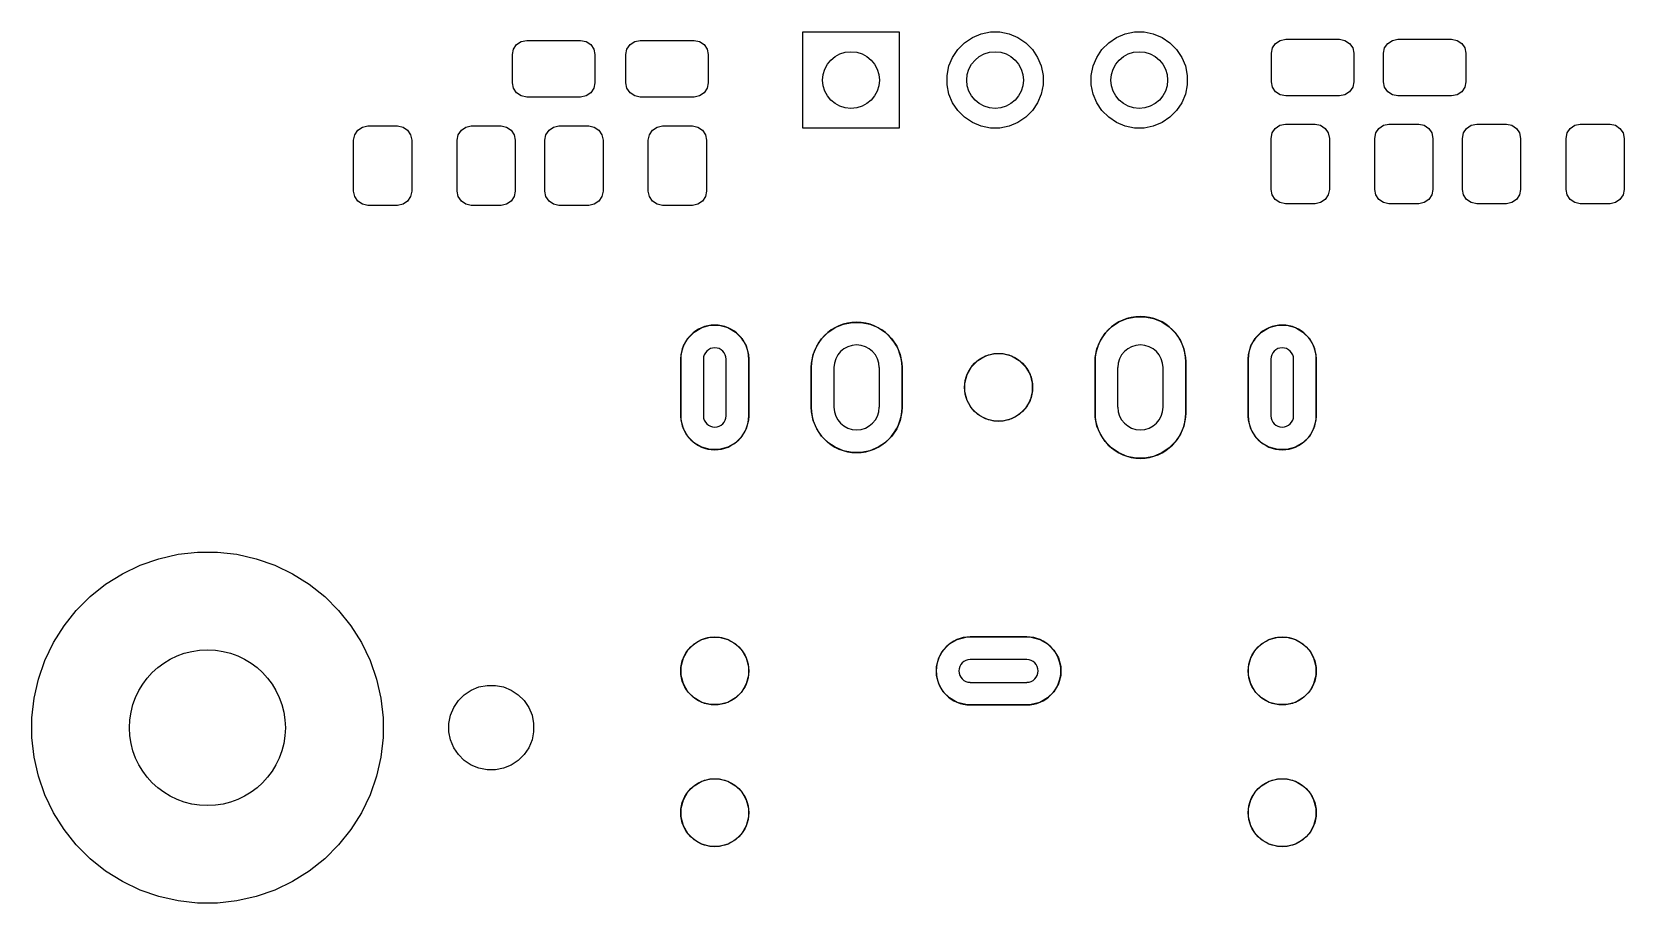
# Model space of a CAD drawing. Header units: inches. Extents: x 1.93 to 4.45, y -4.26 to -2.08.
# Drawn here: x 1.925 to 3.03, y -4.256 to -3.651 of the extents above; entities that cross this region are included whole.
import ezdxf

# ---------------------------------------------------------------- set-up
doc = ezdxf.new("R2010")
doc.units = ezdxf.units.IN
doc.header["$MEASUREMENT"] = 0
doc.layers.add('BLACK', color=250, linetype='CONTINUOUS')

msp = doc.modelspace()

# ---------------------------------------------------------------- linework, layer by layer
at = {"layer": 'BLACK', "linetype": 'CONTINUOUS'}
for p, q in [((2.4602, -3.7177), (2.4602, -3.6508)), ((2.4602, -3.6508), (2.5272, -3.6508)), ((2.5272, -3.6508), (2.5272, -3.7177)), ((2.5725, -3.6584), (2.5779, -3.6547)), ((2.5779, -3.6547), (2.584, -3.6522)), ((2.584, -3.6522), (2.5904, -3.6509)), ((2.5904, -3.6509), (2.597, -3.6509)), ((2.597, -3.6509), (2.6034, -3.6522)), ((2.6034, -3.6522), (2.6095, -3.6547)), ((2.6095, -3.6547), (2.6149, -3.6584)), ((2.6725, -3.6584), (2.6779, -3.6547)), ((2.6779, -3.6547), (2.684, -3.6522)), ((2.684, -3.6522), (2.6904, -3.6509)), ((2.6904, -3.6509), (2.697, -3.6509)), ((2.697, -3.6509), (2.7034, -3.6522)), ((2.7034, -3.6522), (2.7095, -3.6547)), ((2.7095, -3.6547), (2.7149, -3.6584)), ((2.7915, -3.6567), (2.7953, -3.6559)), ((2.7953, -3.6559), (2.8327, -3.6559)), ((2.8327, -3.6559), (2.8364, -3.6567)), ((2.8693, -3.6567), (2.873, -3.6559)), ((2.873, -3.6559), (2.9104, -3.6559)), ((2.9104, -3.6559), (2.9142, -3.6567)), ((2.2589, -3.6665), (2.2596, -3.6628)), ((2.2589, -3.6862), (2.2589, -3.6665)), ((2.2596, -3.6628), (2.2617, -3.6596)), ((2.2617, -3.6596), (2.2649, -3.6574)), ((2.2649, -3.6574), (2.2687, -3.6567)), ((2.2687, -3.6567), (2.3061, -3.6567)), ((2.3061, -3.6567), (2.3099, -3.6574)), ((2.3099, -3.6574), (2.3131, -3.6596)), ((2.3131, -3.6596), (2.3152, -3.6628)), ((2.3152, -3.6628), (2.3159, -3.6665)), ((2.3159, -3.6665), (2.3159, -3.6862)), ((2.3376, -3.6665), (2.3383, -3.6628)), ((2.3376, -3.6862), (2.3376, -3.6665)), ((2.3383, -3.6628), (2.3405, -3.6596)), ((2.3405, -3.6596), (2.3437, -3.6574)), ((2.3437, -3.6574), (2.3474, -3.6567)), ((2.3474, -3.6567), (2.3848, -3.6567)), ((2.3848, -3.6567), (2.3886, -3.6574)), ((2.3886, -3.6574), (2.3918, -3.6596)), ((2.3918, -3.6596), (2.3939, -3.6628)), ((2.3939, -3.6628), (2.3947, -3.6665)), ((2.3947, -3.6665), (2.3947, -3.6862)), ((2.5642, -3.6685), (2.5678, -3.663)), ((2.5678, -3.663), (2.5725, -3.6584)), ((2.6149, -3.6584), (2.6196, -3.663)), ((2.6196, -3.663), (2.6232, -3.6685)), ((2.6642, -3.6685), (2.6678, -3.663)), ((2.6678, -3.663), (2.6725, -3.6584)), ((2.7149, -3.6584), (2.7196, -3.663)), ((2.7196, -3.663), (2.7232, -3.6685)), ((2.7854, -3.6657), (2.7862, -3.662)), ((2.7854, -3.6854), (2.7854, -3.6657)), ((2.7862, -3.662), (2.7883, -3.6588)), ((2.7883, -3.6588), (2.7915, -3.6567)), ((2.8364, -3.6567), (2.8396, -3.6588)), ((2.8396, -3.6588), (2.8418, -3.662)), ((2.8418, -3.662), (2.8425, -3.6657)), ((2.8425, -3.6657), (2.8425, -3.6854)), ((2.8632, -3.6657), (2.8639, -3.662)), ((2.8632, -3.6854), (2.8632, -3.6657)), ((2.8639, -3.662), (2.8661, -3.6588)), ((2.8661, -3.6588), (2.8693, -3.6567)), ((2.9142, -3.6567), (2.9174, -3.6588)), ((2.9174, -3.6588), (2.9195, -3.662)), ((2.9195, -3.662), (2.9203, -3.6657)), ((2.9203, -3.6657), (2.9203, -3.6854)), ((2.5604, -3.681), (2.5617, -3.6745)), ((2.5617, -3.6745), (2.5642, -3.6685)), ((2.6232, -3.6685), (2.6257, -3.6745)), ((2.6257, -3.6745), (2.627, -3.681)), ((2.6604, -3.681), (2.6617, -3.6745)), ((2.6617, -3.6745), (2.6642, -3.6685)), ((2.7232, -3.6685), (2.7257, -3.6745)), ((2.7257, -3.6745), (2.727, -3.681)), ((2.2596, -3.69), (2.2589, -3.6862)), ((2.3159, -3.6862), (2.3152, -3.69)), ((2.3383, -3.69), (2.3376, -3.6862)), ((2.3947, -3.6862), (2.3939, -3.69)), ((2.5604, -3.6875), (2.5604, -3.681)), ((2.5617, -3.694), (2.5604, -3.6875)), ((2.627, -3.6875), (2.6257, -3.694)), ((2.627, -3.681), (2.627, -3.6875)), ((2.6604, -3.6875), (2.6604, -3.681)), ((2.6617, -3.694), (2.6604, -3.6875)), ((2.727, -3.6875), (2.7257, -3.694)), ((2.727, -3.681), (2.727, -3.6875)), ((2.7862, -3.6892), (2.7854, -3.6854)), ((2.7883, -3.6924), (2.7862, -3.6892)), ((2.8418, -3.6892), (2.8396, -3.6924)), ((2.8425, -3.6854), (2.8418, -3.6892)), ((2.8639, -3.6892), (2.8632, -3.6854)), ((2.8661, -3.6924), (2.8639, -3.6892)), ((2.9195, -3.6892), (2.9174, -3.6924)), ((2.9203, -3.6854), (2.9195, -3.6892)), ((2.2617, -3.6932), (2.2596, -3.69)), ((2.2649, -3.6953), (2.2617, -3.6932)), ((2.2687, -3.6961), (2.2649, -3.6953)), ((2.3061, -3.6961), (2.2687, -3.6961)), ((2.3099, -3.6953), (2.3061, -3.6961)), ((2.3131, -3.6932), (2.3099, -3.6953)), ((2.3152, -3.69), (2.3131, -3.6932)), ((2.3405, -3.6932), (2.3383, -3.69)), ((2.3437, -3.6953), (2.3405, -3.6932)), ((2.3474, -3.6961), (2.3437, -3.6953)), ((2.3848, -3.6961), (2.3474, -3.6961)), ((2.3886, -3.6953), (2.3848, -3.6961)), ((2.3918, -3.6932), (2.3886, -3.6953)), ((2.3939, -3.69), (2.3918, -3.6932)), ((2.5642, -3.7), (2.5617, -3.694)), ((2.5678, -3.7055), (2.5642, -3.7)), ((2.6232, -3.7), (2.6196, -3.7055)), ((2.6257, -3.694), (2.6232, -3.7)), ((2.6642, -3.7), (2.6617, -3.694)), ((2.6678, -3.7055), (2.6642, -3.7)), ((2.7232, -3.7), (2.7196, -3.7055)), ((2.7257, -3.694), (2.7232, -3.7)), ((2.7915, -3.6945), (2.7883, -3.6924)), ((2.7953, -3.6953), (2.7915, -3.6945)), ((2.8327, -3.6953), (2.7953, -3.6953)), ((2.8364, -3.6945), (2.8327, -3.6953)), ((2.8396, -3.6924), (2.8364, -3.6945)), ((2.8693, -3.6945), (2.8661, -3.6924)), ((2.873, -3.6953), (2.8693, -3.6945)), ((2.9104, -3.6953), (2.873, -3.6953)), ((2.9142, -3.6945), (2.9104, -3.6953)), ((2.9174, -3.6924), (2.9142, -3.6945)), ((2.5725, -3.7101), (2.5678, -3.7055)), ((2.5779, -3.7138), (2.5725, -3.7101)), ((2.6149, -3.7101), (2.6095, -3.7138)), ((2.6196, -3.7055), (2.6149, -3.7101)), ((2.6725, -3.7101), (2.6678, -3.7055)), ((2.6779, -3.7138), (2.6725, -3.7101)), ((2.7149, -3.7101), (2.7095, -3.7138)), ((2.7196, -3.7055), (2.7149, -3.7101)), ((2.1486, -3.726), (2.1494, -3.7222)), ((2.1494, -3.7222), (2.1515, -3.719)), ((2.1515, -3.719), (2.1547, -3.7169)), ((2.1547, -3.7169), (2.1585, -3.7161)), ((2.1585, -3.7161), (2.1791, -3.7161)), ((2.1791, -3.7161), (2.1829, -3.7169)), ((2.1829, -3.7169), (2.1861, -3.719)), ((2.1861, -3.719), (2.1882, -3.7222)), ((2.1882, -3.7222), (2.189, -3.726)), ((2.2205, -3.726), (2.2212, -3.7222)), ((2.2212, -3.7222), (2.2234, -3.719)), ((2.2234, -3.719), (2.2265, -3.7169)), ((2.2265, -3.7169), (2.2303, -3.7161)), ((2.2303, -3.7161), (2.251, -3.7161)), ((2.251, -3.7161), (2.2548, -3.7169)), ((2.2548, -3.7169), (2.2579, -3.719)), ((2.2579, -3.719), (2.2601, -3.7222)), ((2.2601, -3.7222), (2.2608, -3.726)), ((2.2813, -3.726), (2.282, -3.7222)), ((2.282, -3.7222), (2.2842, -3.719)), ((2.2842, -3.719), (2.2874, -3.7169)), ((2.2874, -3.7169), (2.2911, -3.7161)), ((2.2911, -3.7161), (2.3118, -3.7161)), ((2.3118, -3.7161), (2.3156, -3.7169)), ((2.3156, -3.7169), (2.3188, -3.719)), ((2.3188, -3.719), (2.3209, -3.7222)), ((2.3209, -3.7222), (2.3217, -3.726)), ((2.3531, -3.726), (2.3539, -3.7222)), ((2.3539, -3.7222), (2.356, -3.719)), ((2.356, -3.719), (2.3592, -3.7169)), ((2.3592, -3.7169), (2.363, -3.7161)), ((2.363, -3.7161), (2.3837, -3.7161)), ((2.3837, -3.7161), (2.3874, -3.7169)), ((2.3874, -3.7169), (2.3906, -3.719)), ((2.3906, -3.719), (2.3928, -3.7222)), ((2.3928, -3.7222), (2.3935, -3.726)), ((2.5272, -3.7177), (2.4602, -3.7177)), ((2.584, -3.7163), (2.5779, -3.7138)), ((2.5904, -3.7176), (2.584, -3.7163)), ((2.597, -3.7176), (2.5904, -3.7176)), ((2.6034, -3.7163), (2.597, -3.7176)), ((2.6095, -3.7138), (2.6034, -3.7163)), ((2.684, -3.7163), (2.6779, -3.7138)), ((2.6904, -3.7176), (2.684, -3.7163)), ((2.697, -3.7176), (2.6904, -3.7176)), ((2.7034, -3.7163), (2.697, -3.7176)), ((2.7095, -3.7138), (2.7034, -3.7163)), ((2.7852, -3.7248), (2.786, -3.721)), ((2.786, -3.721), (2.7881, -3.7178)), ((2.7881, -3.7178), (2.7913, -3.7157)), ((2.7913, -3.7157), (2.7951, -3.715)), ((2.7951, -3.715), (2.8157, -3.715)), ((2.8157, -3.715), (2.8195, -3.7157)), ((2.8195, -3.7157), (2.8227, -3.7178)), ((2.8227, -3.7178), (2.8248, -3.721)), ((2.8248, -3.721), (2.8256, -3.7248)), ((2.8571, -3.7248), (2.8578, -3.721)), ((2.8578, -3.721), (2.86, -3.7178)), ((2.86, -3.7178), (2.8632, -3.7157)), ((2.8632, -3.7157), (2.8669, -3.715)), ((2.8669, -3.715), (2.8876, -3.715)), ((2.8876, -3.715), (2.8914, -3.7157)), ((2.8914, -3.7157), (2.8946, -3.7178)), ((2.8946, -3.7178), (2.8967, -3.721)), ((2.8967, -3.721), (2.8974, -3.7248)), ((2.9179, -3.7248), (2.9187, -3.721)), ((2.9187, -3.721), (2.9208, -3.7178)), ((2.9208, -3.7178), (2.924, -3.7157)), ((2.924, -3.7157), (2.9278, -3.715)), ((2.9278, -3.715), (2.9484, -3.715)), ((2.9484, -3.715), (2.9522, -3.7157)), ((2.9522, -3.7157), (2.9554, -3.7178)), ((2.9554, -3.7178), (2.9575, -3.721)), ((2.9575, -3.721), (2.9583, -3.7248)), ((2.9898, -3.7248), (2.9905, -3.721)), ((2.9905, -3.721), (2.9926, -3.7178)), ((2.9926, -3.7178), (2.9958, -3.7157)), ((2.9958, -3.7157), (2.9996, -3.715)), ((2.9996, -3.715), (3.0203, -3.715)), ((3.0203, -3.715), (3.024, -3.7157)), ((3.024, -3.7157), (3.0272, -3.7178)), ((3.0272, -3.7178), (3.0294, -3.721)), ((3.0294, -3.721), (3.0301, -3.7248)), ((2.1486, -3.7614), (2.1486, -3.726)), ((2.189, -3.726), (2.189, -3.7614)), ((2.2205, -3.7614), (2.2205, -3.726)), ((2.2608, -3.726), (2.2608, -3.7614)), ((2.2813, -3.7614), (2.2813, -3.726)), ((2.3217, -3.726), (2.3217, -3.7614)), ((2.3531, -3.7614), (2.3531, -3.726)), ((2.3935, -3.726), (2.3935, -3.7614)), ((2.7852, -3.7602), (2.7852, -3.7248)), ((2.8256, -3.7248), (2.8256, -3.7602)), ((2.8571, -3.7602), (2.8571, -3.7248)), ((2.8974, -3.7248), (2.8974, -3.7602)), ((2.9179, -3.7602), (2.9179, -3.7248)), ((2.9583, -3.7248), (2.9583, -3.7602)), ((2.9898, -3.7602), (2.9898, -3.7248)), ((3.0301, -3.7248), (3.0301, -3.7602)), ((2.1494, -3.7652), (2.1486, -3.7614)), ((2.1515, -3.7684), (2.1494, -3.7652)), ((2.1882, -3.7652), (2.1861, -3.7684)), ((2.189, -3.7614), (2.1882, -3.7652)), ((2.2212, -3.7652), (2.2205, -3.7614)), ((2.2234, -3.7684), (2.2212, -3.7652)), ((2.2601, -3.7652), (2.2579, -3.7684)), ((2.2608, -3.7614), (2.2601, -3.7652)), ((2.282, -3.7652), (2.2813, -3.7614)), ((2.2842, -3.7684), (2.282, -3.7652)), ((2.3209, -3.7652), (2.3188, -3.7684)), ((2.3217, -3.7614), (2.3209, -3.7652)), ((2.3539, -3.7652), (2.3531, -3.7614)), ((2.356, -3.7684), (2.3539, -3.7652)), ((2.3928, -3.7652), (2.3906, -3.7684)), ((2.3935, -3.7614), (2.3928, -3.7652)), ((2.786, -3.764), (2.7852, -3.7602)), ((2.7881, -3.7672), (2.786, -3.764)), ((2.8248, -3.764), (2.8227, -3.7672)), ((2.8256, -3.7602), (2.8248, -3.764)), ((2.8578, -3.764), (2.8571, -3.7602)), ((2.86, -3.7672), (2.8578, -3.764)), ((2.8967, -3.764), (2.8946, -3.7672)), ((2.8974, -3.7602), (2.8967, -3.764)), ((2.9187, -3.764), (2.9179, -3.7602)), ((2.9208, -3.7672), (2.9187, -3.764)), ((2.9575, -3.764), (2.9554, -3.7672)), ((2.9583, -3.7602), (2.9575, -3.764)), ((2.9905, -3.764), (2.9898, -3.7602)), ((2.9926, -3.7672), (2.9905, -3.764)), ((3.0294, -3.764), (3.0272, -3.7672)), ((3.0301, -3.7602), (3.0294, -3.764)), ((2.1547, -3.7705), (2.1515, -3.7684)), ((2.1585, -3.7713), (2.1547, -3.7705)), ((2.1791, -3.7713), (2.1585, -3.7713)), ((2.1829, -3.7705), (2.1791, -3.7713)), ((2.1861, -3.7684), (2.1829, -3.7705)), ((2.2265, -3.7705), (2.2234, -3.7684)), ((2.2303, -3.7713), (2.2265, -3.7705)), ((2.251, -3.7713), (2.2303, -3.7713)), ((2.2548, -3.7705), (2.251, -3.7713)), ((2.2579, -3.7684), (2.2548, -3.7705)), ((2.2874, -3.7705), (2.2842, -3.7684)), ((2.2911, -3.7713), (2.2874, -3.7705)), ((2.3118, -3.7713), (2.2911, -3.7713)), ((2.3156, -3.7705), (2.3118, -3.7713)), ((2.3188, -3.7684), (2.3156, -3.7705)), ((2.3592, -3.7705), (2.356, -3.7684)), ((2.363, -3.7713), (2.3592, -3.7705)), ((2.3837, -3.7713), (2.363, -3.7713)), ((2.3874, -3.7705), (2.3837, -3.7713)), ((2.3906, -3.7684), (2.3874, -3.7705)), ((2.7913, -3.7693), (2.7881, -3.7672)), ((2.7951, -3.7701), (2.7913, -3.7693)), ((2.8157, -3.7701), (2.7951, -3.7701)), ((2.8195, -3.7693), (2.8157, -3.7701)), ((2.8227, -3.7672), (2.8195, -3.7693)), ((2.8632, -3.7693), (2.86, -3.7672)), ((2.8669, -3.7701), (2.8632, -3.7693)), ((2.8876, -3.7701), (2.8669, -3.7701)), ((2.8914, -3.7693), (2.8876, -3.7701)), ((2.8946, -3.7672), (2.8914, -3.7693)), ((2.924, -3.7693), (2.9208, -3.7672)), ((2.9278, -3.7701), (2.924, -3.7693)), ((2.9484, -3.7701), (2.9278, -3.7701)), ((2.9522, -3.7693), (2.9484, -3.7701)), ((2.9554, -3.7672), (2.9522, -3.7693)), ((2.9958, -3.7693), (2.9926, -3.7672)), ((2.9996, -3.7701), (2.9958, -3.7693)), ((3.0203, -3.7701), (2.9996, -3.7701)), ((3.024, -3.7693), (3.0203, -3.7701)), ((3.0272, -3.7672), (3.024, -3.7693)), ((2.3902, -3.8561), (2.3961, -3.8545)), ((2.3961, -3.8545), (2.4023, -3.8545)), ((2.4023, -3.8545), (2.4083, -3.8561)), ((2.4828, -3.8561), (2.4885, -3.8537)), ((2.4885, -3.8537), (2.4946, -3.8525)), ((2.4946, -3.8525), (2.5007, -3.8525)), ((2.5007, -3.8525), (2.5068, -3.8537)), ((2.5068, -3.8537), (2.5125, -3.8561)), ((2.6745, -3.8556), (2.6796, -3.8521)), ((2.6796, -3.8521), (2.6853, -3.8498)), ((2.6853, -3.8498), (2.6914, -3.8486)), ((2.6914, -3.8486), (2.6976, -3.8486)), ((2.6976, -3.8486), (2.7036, -3.8498)), ((2.7036, -3.8498), (2.7093, -3.8521)), ((2.7093, -3.8521), (2.7145, -3.8556)), ((2.7839, -3.8561), (2.7898, -3.8545)), ((2.7898, -3.8545), (2.796, -3.8545)), ((2.796, -3.8545), (2.802, -3.8561)), ((2.3774, -3.8689), (2.3805, -3.8636)), ((2.3805, -3.8636), (2.3848, -3.8592)), ((2.3848, -3.8592), (2.3902, -3.8561)), ((2.4083, -3.8561), (2.4136, -3.8592)), ((2.4136, -3.8592), (2.418, -3.8636)), ((2.418, -3.8636), (2.421, -3.8689)), ((2.4699, -3.869), (2.4733, -3.8639)), ((2.4733, -3.8639), (2.4777, -3.8595)), ((2.4777, -3.8595), (2.4828, -3.8561)), ((2.5125, -3.8561), (2.5176, -3.8595)), ((2.5176, -3.8595), (2.522, -3.8639)), ((2.522, -3.8639), (2.5254, -3.869)), ((2.6643, -3.8708), (2.6667, -3.8651)), ((2.6667, -3.8651), (2.6701, -3.8599)), ((2.6701, -3.8599), (2.6745, -3.8556)), ((2.7145, -3.8556), (2.7188, -3.8599)), ((2.7188, -3.8599), (2.7223, -3.8651)), ((2.7223, -3.8651), (2.7246, -3.8708)), ((2.7711, -3.8689), (2.7742, -3.8636)), ((2.7742, -3.8636), (2.7785, -3.8592)), ((2.7785, -3.8592), (2.7839, -3.8561)), ((2.802, -3.8561), (2.8073, -3.8592)), ((2.8073, -3.8592), (2.8117, -3.8636)), ((2.8117, -3.8636), (2.8147, -3.8689)), ((2.3756, -3.878), (2.3758, -3.8749)), ((2.3758, -3.8749), (2.3774, -3.8689)), ((2.421, -3.8689), (2.4226, -3.8749)), ((2.4226, -3.8749), (2.4228, -3.878)), ((2.4663, -3.8808), (2.4675, -3.8747)), ((2.4675, -3.8747), (2.4699, -3.869)), ((2.5254, -3.869), (2.5278, -3.8747)), ((2.5278, -3.8747), (2.529, -3.8808)), ((2.5817, -3.8789), (2.587, -3.8758)), ((2.587, -3.8758), (2.593, -3.8742)), ((2.593, -3.8742), (2.5991, -3.8742)), ((2.5991, -3.8742), (2.6051, -3.8758)), ((2.6051, -3.8758), (2.6104, -3.8789)), ((2.663, -3.8799), (2.6631, -3.8768)), ((2.6631, -3.8768), (2.6643, -3.8708)), ((2.7246, -3.8708), (2.7258, -3.8768)), ((2.7258, -3.8768), (2.726, -3.8799)), ((2.7693, -3.878), (2.7695, -3.8749)), ((2.7695, -3.8749), (2.7711, -3.8689)), ((2.8147, -3.8689), (2.8163, -3.8749)), ((2.8163, -3.8749), (2.8165, -3.878)), ((2.3756, -3.9173), (2.3756, -3.878)), ((2.3756, -3.878), (2.3756, -3.9173)), ((2.4228, -3.878), (2.4228, -3.9173)), ((2.4228, -3.9173), (2.4228, -3.878)), ((2.4661, -3.8839), (2.4663, -3.8808)), ((2.4661, -3.9114), (2.4661, -3.8839)), ((2.4661, -3.8839), (2.4661, -3.9114)), ((2.529, -3.8808), (2.5291, -3.8839)), ((2.5291, -3.8839), (2.5291, -3.9114)), ((2.5291, -3.9114), (2.5291, -3.8839)), ((2.5726, -3.8946), (2.5742, -3.8886)), ((2.5742, -3.8886), (2.5773, -3.8833)), ((2.5773, -3.8833), (2.5817, -3.8789)), ((2.6104, -3.8789), (2.6148, -3.8833)), ((2.6148, -3.8833), (2.6179, -3.8886)), ((2.6179, -3.8886), (2.6195, -3.8946)), ((2.663, -3.9154), (2.663, -3.8799)), ((2.663, -3.8799), (2.663, -3.9154)), ((2.726, -3.8799), (2.726, -3.9154)), ((2.726, -3.9154), (2.726, -3.8799)), ((2.7693, -3.9173), (2.7693, -3.878)), ((2.7693, -3.878), (2.7693, -3.9173)), ((2.8165, -3.878), (2.8165, -3.9173)), ((2.8165, -3.9173), (2.8165, -3.878)), ((2.5726, -3.9007), (2.5726, -3.8946)), ((2.6195, -3.8946), (2.6195, -3.9007)), ((2.5742, -3.9067), (2.5726, -3.9007)), ((2.5773, -3.912), (2.5742, -3.9067)), ((2.6179, -3.9067), (2.6148, -3.912)), ((2.6195, -3.9007), (2.6179, -3.9067)), ((2.3758, -3.9204), (2.3756, -3.9173)), ((2.3774, -3.9264), (2.3758, -3.9204)), ((2.4226, -3.9204), (2.421, -3.9264)), ((2.4228, -3.9173), (2.4226, -3.9204)), ((2.4663, -3.9145), (2.4661, -3.9114)), ((2.4675, -3.9206), (2.4663, -3.9145)), ((2.4699, -3.9263), (2.4675, -3.9206)), ((2.5278, -3.9206), (2.5254, -3.9263)), ((2.529, -3.9145), (2.5278, -3.9206)), ((2.5291, -3.9114), (2.529, -3.9145)), ((2.5817, -3.9164), (2.5773, -3.912)), ((2.587, -3.9195), (2.5817, -3.9164)), ((2.593, -3.9211), (2.587, -3.9195)), ((2.5991, -3.9211), (2.593, -3.9211)), ((2.6051, -3.9195), (2.5991, -3.9211)), ((2.6104, -3.9164), (2.6051, -3.9195)), ((2.6148, -3.912), (2.6104, -3.9164)), ((2.6631, -3.9184), (2.663, -3.9154)), ((2.6643, -3.9245), (2.6631, -3.9184)), ((2.7258, -3.9184), (2.7246, -3.9245)), ((2.726, -3.9154), (2.7258, -3.9184)), ((2.7695, -3.9204), (2.7693, -3.9173)), ((2.7711, -3.9264), (2.7695, -3.9204)), ((2.8163, -3.9204), (2.8147, -3.9264)), ((2.8165, -3.9173), (2.8163, -3.9204)), ((2.3805, -3.9317), (2.3774, -3.9264)), ((2.3848, -3.9361), (2.3805, -3.9317)), ((2.418, -3.9317), (2.4136, -3.9361)), ((2.421, -3.9264), (2.418, -3.9317)), ((2.4733, -3.9314), (2.4699, -3.9263)), ((2.4777, -3.9358), (2.4733, -3.9314)), ((2.522, -3.9314), (2.5176, -3.9358)), ((2.5254, -3.9263), (2.522, -3.9314)), ((2.6667, -3.9302), (2.6643, -3.9245)), ((2.6701, -3.9353), (2.6667, -3.9302)), ((2.7223, -3.9302), (2.7188, -3.9353)), ((2.7246, -3.9245), (2.7223, -3.9302)), ((2.7742, -3.9317), (2.7711, -3.9264)), ((2.7785, -3.9361), (2.7742, -3.9317)), ((2.8117, -3.9317), (2.8073, -3.9361)), ((2.8147, -3.9264), (2.8117, -3.9317)), ((2.3902, -3.9391), (2.3848, -3.9361)), ((2.3961, -3.9407), (2.3902, -3.9391)), ((2.4023, -3.9407), (2.3961, -3.9407)), ((2.4083, -3.9391), (2.4023, -3.9407)), ((2.4136, -3.9361), (2.4083, -3.9391)), ((2.4828, -3.9392), (2.4777, -3.9358)), ((2.4885, -3.9416), (2.4828, -3.9392)), ((2.4946, -3.9428), (2.4885, -3.9416)), ((2.5007, -3.9428), (2.4946, -3.9428)), ((2.5068, -3.9416), (2.5007, -3.9428)), ((2.5125, -3.9392), (2.5068, -3.9416)), ((2.5176, -3.9358), (2.5125, -3.9392)), ((2.6745, -3.9397), (2.6701, -3.9353)), ((2.6796, -3.9431), (2.6745, -3.9397)), ((2.6853, -3.9455), (2.6796, -3.9431)), ((2.7093, -3.9431), (2.7036, -3.9455)), ((2.7145, -3.9397), (2.7093, -3.9431)), ((2.7188, -3.9353), (2.7145, -3.9397)), ((2.7839, -3.9391), (2.7785, -3.9361)), ((2.7898, -3.9407), (2.7839, -3.9391)), ((2.796, -3.9407), (2.7898, -3.9407)), ((2.802, -3.9391), (2.796, -3.9407)), ((2.8073, -3.9361), (2.802, -3.9391)), ((2.6914, -3.9467), (2.6853, -3.9455)), ((2.6976, -3.9467), (2.6914, -3.9467)), ((2.7036, -3.9455), (2.6976, -3.9467)), ((1.9882, -4.027), (2.0005, -4.0211)), ((2.0005, -4.0211), (2.0135, -4.0166)), ((2.0135, -4.0166), (2.0268, -4.0135)), ((2.0268, -4.0135), (2.0404, -4.012)), ((2.0404, -4.012), (2.0541, -4.012)), ((2.0541, -4.012), (2.0677, -4.0135)), ((2.0677, -4.0135), (2.081, -4.0166)), ((2.081, -4.0166), (2.0939, -4.0211)), ((2.0939, -4.0211), (2.1063, -4.027)), ((1.9766, -4.0343), (1.9882, -4.027)), ((2.1063, -4.027), (2.1179, -4.0343)), ((1.9562, -4.0525), (1.9659, -4.0429)), ((1.9659, -4.0429), (1.9766, -4.0343)), ((2.1179, -4.0343), (2.1286, -4.0429)), ((2.1286, -4.0429), (2.1382, -4.0525)), ((1.9477, -4.0632), (1.9562, -4.0525)), ((2.1382, -4.0525), (2.1468, -4.0632)), ((1.9404, -4.0748), (1.9477, -4.0632)), ((2.1468, -4.0632), (2.1541, -4.0748)), ((1.9345, -4.0872), (1.9404, -4.0748)), ((2.1541, -4.0748), (2.16, -4.0872)), ((2.3805, -4.0801), (2.3848, -4.0757)), ((2.3848, -4.0757), (2.3902, -4.0727)), ((2.3902, -4.0727), (2.3961, -4.0711)), ((2.3961, -4.0711), (2.4023, -4.0711)), ((2.4023, -4.0711), (2.4083, -4.0727)), ((2.4083, -4.0727), (2.4136, -4.0757)), ((2.4136, -4.0757), (2.418, -4.0801)), ((2.5576, -4.0801), (2.562, -4.0757)), ((2.562, -4.0757), (2.5673, -4.0727)), ((2.5673, -4.0727), (2.5733, -4.0711)), ((2.5733, -4.0711), (2.5764, -4.0709)), ((2.5764, -4.0709), (2.6157, -4.0709)), ((2.6157, -4.0709), (2.5764, -4.0709)), ((2.6157, -4.0709), (2.6188, -4.0711)), ((2.6188, -4.0711), (2.6248, -4.0727)), ((2.6248, -4.0727), (2.6301, -4.0757)), ((2.6301, -4.0757), (2.6345, -4.0801)), ((2.7742, -4.0801), (2.7785, -4.0757)), ((2.7785, -4.0757), (2.7839, -4.0727)), ((2.7839, -4.0727), (2.7898, -4.0711)), ((2.7898, -4.0711), (2.796, -4.0711)), ((2.796, -4.0711), (2.802, -4.0727)), ((2.802, -4.0727), (2.8073, -4.0757)), ((2.8073, -4.0757), (2.8117, -4.0801)), ((1.93, -4.1001), (1.9345, -4.0872)), ((2.16, -4.0872), (2.1645, -4.1001)), ((2.3758, -4.0914), (2.3774, -4.0854)), ((2.3774, -4.0854), (2.3805, -4.0801)), ((2.418, -4.0801), (2.421, -4.0854)), ((2.421, -4.0854), (2.4226, -4.0914)), ((2.553, -4.0914), (2.5546, -4.0854)), ((2.5546, -4.0854), (2.5576, -4.0801)), ((2.6345, -4.0801), (2.6376, -4.0854)), ((2.6376, -4.0854), (2.6392, -4.0914)), ((2.7695, -4.0914), (2.7711, -4.0854)), ((2.7711, -4.0854), (2.7742, -4.0801)), ((2.8117, -4.0801), (2.8147, -4.0854)), ((2.8147, -4.0854), (2.8163, -4.0914)), ((2.3758, -4.0976), (2.3758, -4.0914)), ((2.3774, -4.1035), (2.3758, -4.0976)), ((2.4226, -4.0976), (2.421, -4.1035)), ((2.4226, -4.0914), (2.4226, -4.0976)), ((2.553, -4.0976), (2.553, -4.0914)), ((2.5546, -4.1035), (2.553, -4.0976)), ((2.6392, -4.0976), (2.6376, -4.1035)), ((2.6392, -4.0914), (2.6392, -4.0976)), ((2.7695, -4.0976), (2.7695, -4.0914)), ((2.7711, -4.1035), (2.7695, -4.0976)), ((2.8163, -4.0976), (2.8147, -4.1035)), ((2.8163, -4.0914), (2.8163, -4.0976)), ((1.9269, -4.1134), (1.93, -4.1001)), ((2.1645, -4.1001), (2.1676, -4.1134)), ((2.2254, -4.111), (2.2302, -4.1078)), ((2.2302, -4.1078), (2.2355, -4.1056)), ((2.2355, -4.1056), (2.2412, -4.1045)), ((2.2412, -4.1045), (2.247, -4.1045)), ((2.247, -4.1045), (2.2527, -4.1056)), ((2.2527, -4.1056), (2.258, -4.1078)), ((2.258, -4.1078), (2.2628, -4.111)), ((2.3805, -4.1089), (2.3774, -4.1035)), ((2.3848, -4.1132), (2.3805, -4.1089)), ((2.418, -4.1089), (2.4136, -4.1132)), ((2.421, -4.1035), (2.418, -4.1089)), ((2.5576, -4.1089), (2.5546, -4.1035)), ((2.562, -4.1132), (2.5576, -4.1089)), ((2.6345, -4.1089), (2.6301, -4.1132)), ((2.6376, -4.1035), (2.6345, -4.1089)), ((2.7742, -4.1089), (2.7711, -4.1035)), ((2.7785, -4.1132), (2.7742, -4.1089)), ((2.8117, -4.1089), (2.8073, -4.1132)), ((2.8147, -4.1035), (2.8117, -4.1089)), ((1.9254, -4.127), (1.9269, -4.1134)), ((2.1676, -4.1134), (2.1691, -4.127)), ((2.2158, -4.1253), (2.2181, -4.1199)), ((2.2181, -4.1199), (2.2213, -4.1151)), ((2.2213, -4.1151), (2.2254, -4.111)), ((2.2628, -4.111), (2.2669, -4.1151)), ((2.2669, -4.1151), (2.2701, -4.1199)), ((2.2701, -4.1199), (2.2724, -4.1253)), ((2.3902, -4.1163), (2.3848, -4.1132)), ((2.3961, -4.1179), (2.3902, -4.1163)), ((2.4023, -4.1179), (2.3961, -4.1179)), ((2.4083, -4.1163), (2.4023, -4.1179)), ((2.4136, -4.1132), (2.4083, -4.1163)), ((2.5673, -4.1163), (2.562, -4.1132)), ((2.5733, -4.1179), (2.5673, -4.1163)), ((2.5764, -4.1181), (2.5733, -4.1179)), ((2.6157, -4.1181), (2.5764, -4.1181)), ((2.5764, -4.1181), (2.6157, -4.1181)), ((2.6188, -4.1179), (2.6157, -4.1181)), ((2.6248, -4.1163), (2.6188, -4.1179)), ((2.6301, -4.1132), (2.6248, -4.1163)), ((2.7839, -4.1163), (2.7785, -4.1132)), ((2.7898, -4.1179), (2.7839, -4.1163)), ((2.796, -4.1179), (2.7898, -4.1179)), ((2.802, -4.1163), (2.796, -4.1179)), ((2.8073, -4.1132), (2.802, -4.1163)), ((1.9254, -4.1407), (1.9254, -4.127)), ((2.1691, -4.127), (2.1691, -4.1407)), ((2.2147, -4.131), (2.2158, -4.1253)), ((2.2147, -4.1368), (2.2147, -4.131)), ((2.2724, -4.1253), (2.2735, -4.131)), ((2.2735, -4.131), (2.2735, -4.1368)), ((1.9269, -4.1543), (1.9254, -4.1407)), ((2.1691, -4.1407), (2.1676, -4.1543)), ((2.2158, -4.1424), (2.2147, -4.1368)), ((2.2181, -4.1478), (2.2158, -4.1424)), ((2.2724, -4.1424), (2.2701, -4.1478)), ((2.2735, -4.1368), (2.2724, -4.1424)), ((2.2213, -4.1526), (2.2181, -4.1478)), ((2.2254, -4.1567), (2.2213, -4.1526)), ((2.2669, -4.1526), (2.2628, -4.1567)), ((2.2701, -4.1478), (2.2669, -4.1526)), ((1.93, -4.1676), (1.9269, -4.1543)), ((2.1676, -4.1543), (2.1645, -4.1676)), ((2.2302, -4.1599), (2.2254, -4.1567)), ((2.2355, -4.1621), (2.2302, -4.1599)), ((2.2412, -4.1632), (2.2355, -4.1621)), ((2.247, -4.1632), (2.2412, -4.1632)), ((2.2527, -4.1621), (2.247, -4.1632)), ((2.258, -4.1599), (2.2527, -4.1621)), ((2.2628, -4.1567), (2.258, -4.1599)), ((1.9345, -4.1806), (1.93, -4.1676)), ((2.1645, -4.1676), (2.16, -4.1806)), ((2.3805, -4.1785), (2.3848, -4.1742)), ((2.3848, -4.1742), (2.3902, -4.1711)), ((2.3902, -4.1711), (2.3961, -4.1695)), ((2.3961, -4.1695), (2.4023, -4.1695)), ((2.4023, -4.1695), (2.4083, -4.1711)), ((2.4083, -4.1711), (2.4136, -4.1742)), ((2.4136, -4.1742), (2.418, -4.1785)), ((2.7742, -4.1785), (2.7785, -4.1742)), ((2.7785, -4.1742), (2.7839, -4.1711)), ((2.7839, -4.1711), (2.7898, -4.1695)), ((2.7898, -4.1695), (2.796, -4.1695)), ((2.796, -4.1695), (2.802, -4.1711)), ((2.802, -4.1711), (2.8073, -4.1742)), ((2.8073, -4.1742), (2.8117, -4.1785)), ((1.9404, -4.1929), (1.9345, -4.1806)), ((2.16, -4.1806), (2.1541, -4.1929)), ((2.3758, -4.1898), (2.3774, -4.1839)), ((2.3774, -4.1839), (2.3805, -4.1785)), ((2.418, -4.1785), (2.421, -4.1839)), ((2.421, -4.1839), (2.4226, -4.1898)), ((2.7695, -4.1898), (2.7711, -4.1839)), ((2.7711, -4.1839), (2.7742, -4.1785)), ((2.8117, -4.1785), (2.8147, -4.1839)), ((2.8147, -4.1839), (2.8163, -4.1898)), ((1.9477, -4.2045), (1.9404, -4.1929)), ((2.1541, -4.1929), (2.1468, -4.2045)), ((2.3758, -4.196), (2.3758, -4.1898)), ((2.3774, -4.202), (2.3758, -4.196)), ((2.4226, -4.196), (2.421, -4.202)), ((2.4226, -4.1898), (2.4226, -4.196)), ((2.7695, -4.196), (2.7695, -4.1898)), ((2.7711, -4.202), (2.7695, -4.196)), ((2.8163, -4.196), (2.8147, -4.202)), ((2.8163, -4.1898), (2.8163, -4.196)), ((1.9562, -4.2152), (1.9477, -4.2045)), ((2.1468, -4.2045), (2.1382, -4.2152)), ((2.3805, -4.2073), (2.3774, -4.202)), ((2.3848, -4.2117), (2.3805, -4.2073)), ((2.418, -4.2073), (2.4136, -4.2117)), ((2.421, -4.202), (2.418, -4.2073)), ((2.7742, -4.2073), (2.7711, -4.202)), ((2.7785, -4.2117), (2.7742, -4.2073)), ((2.8117, -4.2073), (2.8073, -4.2117)), ((2.8147, -4.202), (2.8117, -4.2073)), ((1.9659, -4.2249), (1.9562, -4.2152)), ((2.1382, -4.2152), (2.1286, -4.2249)), ((2.3902, -4.2147), (2.3848, -4.2117)), ((2.3961, -4.2163), (2.3902, -4.2147)), ((2.4023, -4.2163), (2.3961, -4.2163)), ((2.4083, -4.2147), (2.4023, -4.2163)), ((2.4136, -4.2117), (2.4083, -4.2147)), ((2.7839, -4.2147), (2.7785, -4.2117)), ((2.7898, -4.2163), (2.7839, -4.2147)), ((2.796, -4.2163), (2.7898, -4.2163)), ((2.802, -4.2147), (2.796, -4.2163)), ((2.8073, -4.2117), (2.802, -4.2147)), ((1.9766, -4.2334), (1.9659, -4.2249)), ((2.1286, -4.2249), (2.1179, -4.2334)), ((1.9882, -4.2407), (1.9766, -4.2334)), ((2.0005, -4.2466), (1.9882, -4.2407)), ((2.1063, -4.2407), (2.0939, -4.2466)), ((2.1179, -4.2334), (2.1063, -4.2407)), ((2.0135, -4.2511), (2.0005, -4.2466)), ((2.0268, -4.2542), (2.0135, -4.2511)), ((2.081, -4.2511), (2.0677, -4.2542)), ((2.0939, -4.2466), (2.081, -4.2511)), ((2.0404, -4.2557), (2.0268, -4.2542)), ((2.0541, -4.2557), (2.0404, -4.2557)), ((2.0677, -4.2542), (2.0541, -4.2557))]:
    msp.add_line(p, q, dxfattribs=at)
at = {"layer": 'BLACK'}
for centre, radius in [((2.4937, -3.6843), 0.0197), ((2.5937, -3.6843), 0.0197), ((2.6937, -3.6843), 0.0197), ((2.5961, -3.8976), 0.0236), ((2.5961, -3.8976), 0.0236), ((2.3992, -4.0945), 0.0236), ((2.3992, -4.0945), 0.0236), ((2.7929, -4.0945), 0.0236), ((2.7929, -4.0945), 0.0236), ((2.0472, -4.1339), 0.0541), ((2.0472, -4.1339), 0.0541), ((2.3992, -4.1929), 0.0236), ((2.3992, -4.1929), 0.0236), ((2.7929, -4.1929), 0.0236), ((2.7929, -4.1929), 0.0236)]:
    msp.add_circle(centre, radius, dxfattribs=at)
for centre, radius, start, end in [((2.3992, -3.878), 0.0236, 0, 180), ((2.4976, -3.8839), 0.0315, 0, 180), ((2.6945, -3.8799), 0.0315, 0, 180), ((2.7929, -3.878), 0.0236, 0, 180), ((2.3992, -3.9173), 0.0236, -180, 0), ((2.4976, -3.9114), 0.0315, -180, 0), ((2.6945, -3.9154), 0.0315, 180, 360), ((2.7929, -3.9173), 0.0236, 180, 360), ((2.5764, -4.0945), 0.0236, 90, 270), ((2.6157, -4.0945), 0.0236, -90, 90)]:
    msp.add_arc(centre, radius, start, end, dxfattribs=at)
at = {"layer": 'WHITE', "linetype": 'CONTINUOUS'}
for p, q in [((2.3913, -3.878), (2.3913, -3.9173)), ((2.4071, -3.9173), (2.4071, -3.878)), ((2.4819, -3.8839), (2.4819, -3.9114)), ((2.5134, -3.9114), (2.5134, -3.8839)), ((2.6787, -3.8839), (2.6787, -3.9114)), ((2.7102, -3.9114), (2.7102, -3.8839)), ((2.785, -3.878), (2.785, -3.9173)), ((2.8008, -3.9173), (2.8008, -3.878)), ((2.6157, -4.0866), (2.5764, -4.0866)), ((2.5764, -4.1024), (2.6157, -4.1024))]:
    msp.add_line(p, q, dxfattribs=at)
at = {"layer": 'WHITE'}
for centre in [(2.4937, -3.6843), (2.5937, -3.6843), (2.6937, -3.6843)]:
    msp.add_circle(centre, 0.0197, dxfattribs=at)
for centre, radius, start, end in [((2.3992, -3.878), 0.00787, 0, 180), ((2.4976, -3.8839), 0.0157, 0, 180), ((2.6945, -3.8839), 0.0157, 0, 180), ((2.7929, -3.878), 0.00787, 0, 180), ((2.3992, -3.9173), 0.00787, -180, 0), ((2.4976, -3.9114), 0.0157, -180, 0), ((2.6945, -3.9114), 0.0157, 180, 360), ((2.7929, -3.9173), 0.00787, 180, 360), ((2.5764, -4.0945), 0.00787, 90, 270), ((2.6157, -4.0945), 0.00787, -90, 90)]:
    msp.add_arc(centre, radius, start, end, dxfattribs=at)

doc.saveas('drawing.dxf')
